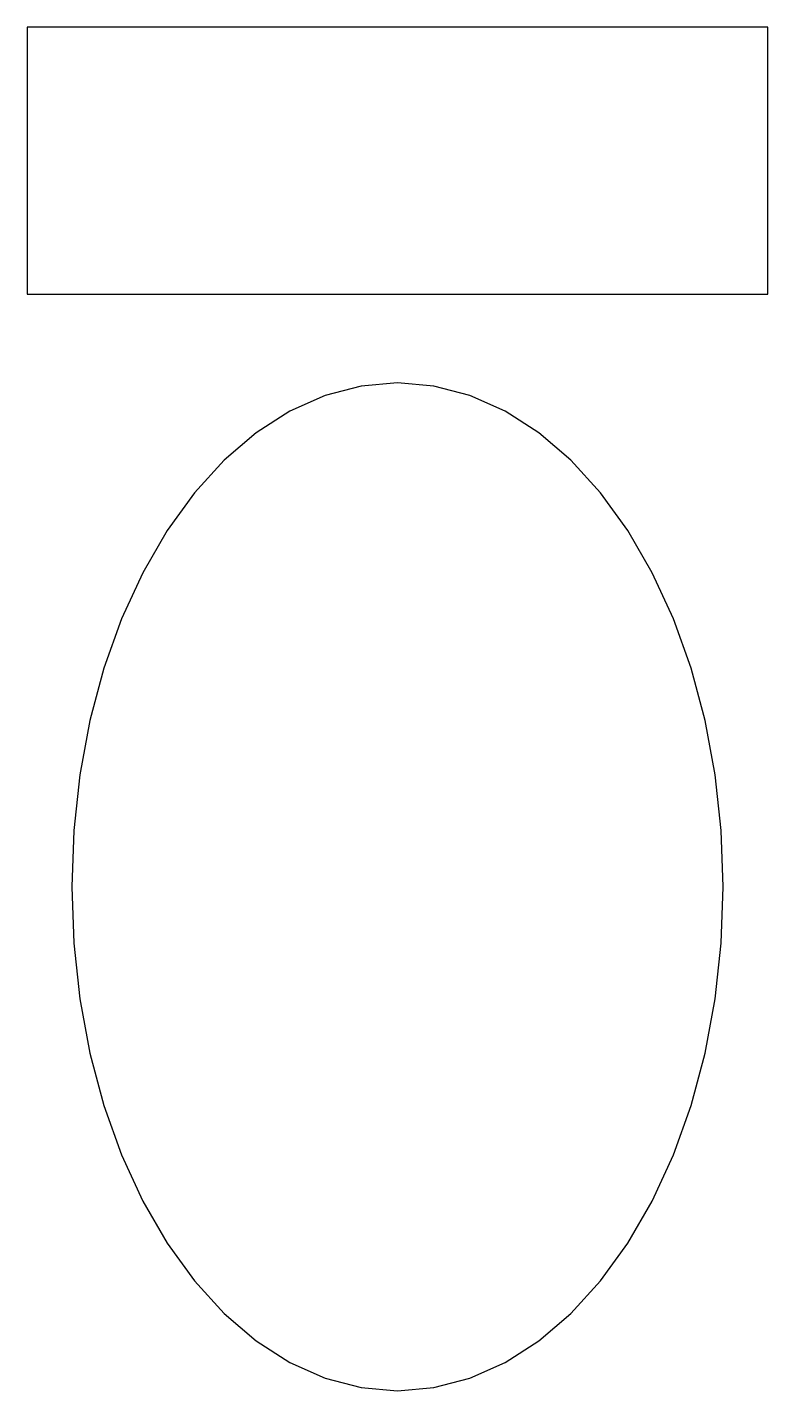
# Model space of a CAD drawing. Header units: millimetres. Extents: x -250 to 250, y -40 to 880.
import ezdxf

# ---------------------------------------------------------------- set-up
doc = ezdxf.new("R2010")
doc.units = ezdxf.units.MM

msp = doc.modelspace()

# ---------------------------------------------------------------- linework, layer by layer
for points in [[(-250, 700), (250, 700), (250, 880), (-250, 880)], [(220, 300), (218.62, 338.07), (214.48, 375.66), (207.65, 412.29), (198.21, 447.52), (186.28, 480.89), (172, 511.99), (155.56, 540.42), (137.17, 565.82), (117.05, 587.89), (95.45, 606.33), (72.66, 620.92), (48.95, 631.48), (24.63, 637.86), (0, 640), (-24.63, 637.86), (-48.95, 631.48), (-72.66, 620.92), (-95.45, 606.33), (-117.05, 587.89), (-137.17, 565.82), (-155.56, 540.42), (-172, 511.99), (-186.28, 480.89), (-198.21, 447.52), (-207.65, 412.29), (-214.48, 375.66), (-218.62, 338.07), (-220, 300), (-218.62, 261.93), (-214.48, 224.34), (-207.65, 187.71), (-198.21, 152.48), (-186.28, 119.11), (-172, 88.01), (-155.56, 59.58), (-137.17, 34.18), (-117.05, 12.11), (-95.45, -6.33), (-72.66, -20.92), (-48.95, -31.48), (-24.63, -37.86), (0, -40), (24.63, -37.86), (48.95, -31.48), (72.66, -20.92), (95.45, -6.33), (117.05, 12.11), (137.17, 34.18), (155.56, 59.58), (172, 88.01), (186.28, 119.11), (198.21, 152.48), (207.65, 187.71), (214.48, 224.34), (218.62, 261.93)]]:
    msp.add_lwpolyline(points, close=True)

doc.saveas('drawing.dxf')
